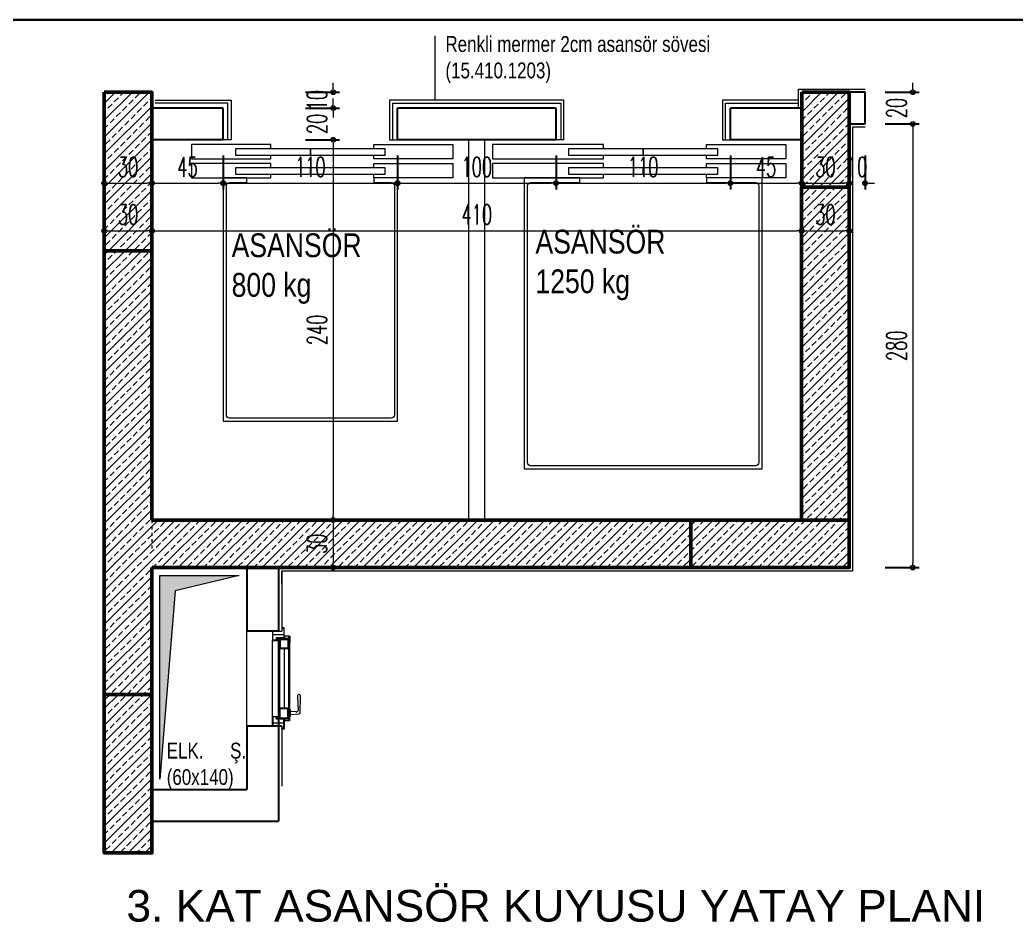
# Model space of a CAD drawing. Extents: x -398 to -185, y 174 to 233.
# Drawn here: x -261 to -229.58, y 204.45 to 232.91 of the extents above; entities that cross this region are included whole.
import ezdxf
from ezdxf.enums import TextEntityAlignment as Align

# ---------------------------------------------------------------- set-up
doc = ezdxf.new("R2010")
doc.units = 0
doc.header["$LTSCALE"] = 0.05
doc.linetypes.add('HIDDEN', pattern=[0.375, 0.25, -0.125])
doc.layers.get('0').update_dxf_attribs({"linetype": 'CONTINUOUS'})
doc.layers.get('DEFPOINTS').update_dxf_attribs({"linetype": 'CONTINUOUS'})
for name, color, linetype, lineweight in [('A-DIM IN HOR', 152, 'CONTINUOUS', 13), ('A-DIM IN VER', 192, 'CONTINUOUS', 13), ('A-ELEVATION-5', 27, 'CONTINUOUS', 5), ('A-HATCH', 11, 'CONTINUOUS', 15), ('A-PLASTER', 31, 'CONTINUOUS', 13), ('A-STAIR-HID', 8, 'CONTINUOUS', 5), ('ASANSOR', 8, 'CONTINUOUS', 13), ('Gorunus4', 244, 'CONTINUOUS', 15), ('Gorunus5', 8, 'CONTINUOUS', 9), ('K', 2, 'CONTINUOUS', 5), ('KAPI', 31, 'CONTINUOUS', 0), ('PROFıL', 124, 'CONTINUOUS', 18), ('S-CONCRETE', 6, 'CONTINUOUS', 50), ('Yazı-2', 51, 'CONTINUOUS', 15), ('ısı yalıtımı', 142, 'BATTING', 0)]:
    doc.layers.add(name, color=color, linetype=linetype, lineweight=lineweight)
for name, color, linetype in [('DUVAR', 7, 'CONTINUOUS'), ('LINYE', 7, 'CONTINUOUS'), ('TARAMA', 3, 'CONTINUOUS'), ('Y', 2, 'CONTINUOUS')]:
    doc.layers.add(name, color=color, linetype=linetype)
doc.styles.add('A', font='cleroy.shx', dxfattribs={"width": 0.8, "height": 5})
doc.styles.add('HELV', font='arial.ttf', dxfattribs={"width": 0.7})
doc.styles.add('poz', font='cleroy.shx', dxfattribs={"width": 0.8, "height": 10})
doc.styles.add('S', font='romans.shx', dxfattribs={"width": 0.6, "height": 12.5})
doc.linetypes.add('BATTING', pattern='A,0.00254,-2.54,[134,ltypeshp.shx,S=2.54,R=0,X=-2.54,Y=0],-5.08,[134,ltypeshp.shx,S=2.54,R=180,X=2.54,Y=0],-2.54', length=10.16254)
doc.dimstyles.new('1-50', dxfattribs={"dimtxt": 12.5, "dimasz": 3, "dimexe": 4, "dimexo": 15, "dimgap": 4, "dimtad": 1, "dimdec": 1, "dimdsep": 46, "dimtxsty": 'S', "dimblk": 'ORIGIN2', "dimcen": -25, "dimdle": 1.25, "dimclrd": 256, "dimclre": 256, "dimclrt": 2, "dimadec": 0, "dimazin": 0, "dimtfac": 2.5, "dimtdec": 1, "dimtix": 1, "dimtofl": 0, "dimtmove": 2, "dimatfit": 3, "dimldrblk": 'ORIGIN2', "dimfxl": 17.5, "dimfxlon": 1, "dimtolj": 1, "dimlwd": -1, "dimarcsym": 0})
pattern_1 = [(45, (-256941.434, -105783.099), (-5.30330086, 5.30330086), []), (45, (-256936.1306, -105783.099), (-5.30330086, 5.30330086), [3.75, -1.875])]

# ---------------------------------------------------------------- blocks, each defined once
blk = doc.blocks.new('A$C020962BA')
at = {"layer": 'A-ELEVATION-5'}
for p, q in [((54, 3.32), (6, 3.32)), ((41.26, -12.3), (50.12, -12.77)), ((51.11, -11.65), (50.76, -8)), ((52.76, -8), (52.34, -13.18)), ((51.43, -14.07), (41.26, -14.3))]:
    blk.add_line(p, q, dxfattribs=at)
blk.add_lwpolyline([(53.56, -8), (49.96, -8, -0.414214), (49.76, -7.8), (49.76, -7.4), (53.76, -7.4), (53.76, -7.8, -0.414214)], format="xyb", close=True, dxfattribs=at)
at = {"layer": 'A-ELEVATION-5', "extrusion": (0, 0, -1)}
for centre, major_axis, start_param, end_param in [((41.16, -13.3), (-0.71, -0.71), -0.876058, 2.446854), ((50.12, -11.77), (-0.707, -0.707), 3.802636, 5.497787), ((51.34, -13.08), (-0.707, -0.707), 4.026659, 5.407127)]:
    blk.add_ellipse(centre, major_axis=major_axis, ratio=1, start_param=start_param, end_param=end_param, dxfattribs=at)
at = {"layer": 'A-PLASTER'}
for p, q in [((0, 0), (0, -2.5)), ((60, 0), (60, -2.5)), ((60, 0), (60, -2.5))]:
    blk.add_line(p, q, dxfattribs=at)
at = {"layer": 'K'}
for p, q in [((4.5, -0.32), (4.86, -0.41)), ((4.8, -1), (55.2, -1)), ((4.86, -0.41), (5.22, -0.32)), ((5.22, -0.32), (5.22, -0.22)), ((5.3, -1.5), (10.8, -1.5)), ((5.3, -1.5), (5.3, -6.3)), ((10.8, -6.3), (10.8, -1.5)), ((11.3, -6.8), (11.3, -1)), ((48.7, -6.8), (48.7, -1)), ((54.7, -1.5), (49.2, -1.5)), ((49.2, -6.3), (49.2, -1.5)), ((54.7, -1.5), (54.7, -6.3)), ((54.78, -0.32), (54.78, -0.22)), ((55.14, -0.41), (54.78, -0.32)), ((55.5, -0.32), (55.14, -0.41)), ((3.3, -6.8), (55.2, -6.8)), ((5.3, -6.3), (10.8, -6.3)), ((54.7, -6.3), (49.2, -6.3))]:
    blk.add_line(p, q, dxfattribs=at)
for points in [[(4.6, 0.48), (4.6, 0.08, 0.414214), (4.8, -0.12), (4.84, -0.12, 0.371247), (5.04, 0.05), (5.1, 0.45, 0.458526), (4.9, 0.68), (4.8, 0.68, 0.414214)], [(55.4, 0.48), (55.4, 0.08, -0.414214), (55.2, -0.12), (55.16, -0.12, -0.371247), (54.96, 0.05), (54.9, 0.45, -0.458526), (55.1, 0.68), (55.2, 0.68, -0.414214)]]:
    blk.add_lwpolyline(points, format="xyb", close=True, dxfattribs=at)
at = {"layer": 'KAPI'}
for points in [[(53.08, -7.4), (4.94, -7.4), (3.3, -7.4), (3.3, -4.3), (4.8, -4.3), (4.8, -0.4), (53.08, -0.4)], [(6.92, -7.4), (55.06, -7.4), (56.7, -7.4), (56.7, -4.3), (55.2, -4.3), (55.2, -0.4), (6.92, -0.4)]]:
    blk.add_lwpolyline(points, dxfattribs=at)
at = {"layer": 'PROFıL'}
for points in [[(5.8, -0.22), (5.22, -0.22, -0.458526), (5.12, -0.11), (5.23, 0.66, 0.458526), (5.13, 0.78), (4.6, 0.78, 0.414214), (4.5, 0.68), (4.5, -3.7, -0.414214), (4.2, -4), (-1.7, -4, -0.414214), (-2, -3.7), (-2, -2.8, -0.414214), (-1.7, -2.5), (-1, -2.5), (-1, -2.7), (-1.7, -2.7, 0.414214), (-1.8, -2.8), (-1.8, -3.7, 0.414214), (-1.7, -3.8), (4.2, -3.8, 0.414214), (4.3, -3.7), (4.3, 0.68, -0.414214), (4.6, 0.98), (5.13, 0.98, -0.458526), (5.43, 0.63), (5.33, -0.02), (5.8, -0.02), (5.8, 3.12), (0.2, 3.12), (0.2, 2.07), (0, 2.07), (0, 3.32), (6, 3.32), (6, -0.02, -0.414214)], [(54.2, -0.22), (54.78, -0.22, 0.458526), (54.88, -0.11), (54.77, 0.66, -0.458526), (54.87, 0.78), (55.4, 0.78, -0.414214), (55.5, 0.68), (55.5, -3.7, 0.414214), (55.8, -4), (61.7, -4, 0.414214), (62, -3.7), (62, -2.8, 0.414214), (61.7, -2.5), (61, -2.5), (61, -2.7), (61.7, -2.7, -0.414214), (61.8, -2.8), (61.8, -3.7, -0.414214), (61.7, -3.8), (55.8, -3.8, -0.414214), (55.7, -3.7), (55.7, 0.68, 0.414214), (55.4, 0.98), (54.87, 0.98, 0.458526), (54.57, 0.63), (54.67, -0.02), (54.2, -0.02), (54.2, 3.12), (59.8, 3.12), (59.8, 2.07), (60, 2.07), (60, 3.32), (54, 3.32), (54, -0.02, 0.414214)]]:
    blk.add_lwpolyline(points, format="xyb", close=True, dxfattribs=at)
at = {"layer": 'TARAMA'}
for p, q in [((4.8, -1), (4.8, -6.8)), ((55.2, -1), (55.2, -6.8)), ((3.3, -7.4), (7.3, -7.4)), ((56.7, -7.4), (52.7, -7.4))]:
    blk.add_line(p, q, dxfattribs=at)
at = {"layer": 'ısı yalıtımı', "linetype": 'BATTING', "ltscale": 0.3}
for p, q in [((2.11, 3.12), (2.11, -3.8)), ((57.89, 3.12), (57.89, -3.8))]:
    blk.add_line(p, q, dxfattribs=at)
blk.add_lwpolyline([(11.3, -3.9), (48.7, -3.9)], dxfattribs=at)
blk = doc.blocks.new('_Origin2')
blk.add_line((-0.5, 0), (-1, 0))
for radius in [0.5, 0.25]:
    blk.add_circle((0, 0), radius)
blk = doc.blocks.new('*D22')
at = {"layer": 'A-DIM IN VER', "transparency": 16777216}
for p, q in [((675.26, 303), (675.26, 306)), ((675.26, 277), (675.26, 274))]:
    blk.add_line(p, q, dxfattribs=at)
at = {"layer": 'A-DIM IN VER', "lineweight": -2, "transparency": 16777216}
for p, q in [((657.76, 300), (679.26, 300)), ((657.76, 280), (679.26, 280))]:
    blk.add_line(p, q, dxfattribs=at)
at = {"layer": 'DEFPOINTS', "color": 0, "transparency": 16777216}
for p in [(635.16, 300), (635.16, 280), (675.26, 280)]:
    blk.add_point(p, dxfattribs=at)
at = {"layer": 'A-DIM IN VER', "transparency": 16777216, "xscale": 3, "yscale": 3, "zscale": 3}
for p, rotation in [((675.26, 300), 270), ((675.26, 280), 90)]:
    blk.add_blockref('_Origin2', p, dxfattribs=dict(at, rotation=rotation))
at = {"layer": 'A-DIM IN VER', "color": 2, "ltscale": 0.5, "transparency": 16777216, "insert": (665.01, 290), "char_height": 12.5, "attachment_point": 5, "rotation": 90, "style": 'S'}
blk.add_mtext('\\A1;20', dxfattribs=at)
blk = doc.blocks.new('*D21')
at = {"layer": 'A-DIM IN VER', "lineweight": -2, "transparency": 16777216}
for p, q in [((657.76, 280), (679.26, 280)), ((657.76, 0), (679.26, 0))]:
    blk.add_line(p, q, dxfattribs=at)
at = {"layer": 'A-DIM IN VER', "transparency": 16777216}
blk.add_line((675.26, 277), (675.26, 3), dxfattribs=at)
at = {"layer": 'DEFPOINTS', "color": 0, "transparency": 16777216}
for p in [(635.16, 280), (635.15, 0), (675.26, 0)]:
    blk.add_point(p, dxfattribs=at)
at = {"layer": 'A-DIM IN VER', "transparency": 16777216, "xscale": 3, "yscale": 3, "zscale": 3}
for p, rotation in [((675.26, 280), 90), ((675.26, 0), 270)]:
    blk.add_blockref('_Origin2', p, dxfattribs=dict(at, rotation=rotation))
at = {"layer": 'A-DIM IN VER', "color": 2, "ltscale": 0.5, "transparency": 16777216, "insert": (665.01, 140), "char_height": 12.5, "attachment_point": 5, "rotation": 90, "style": 'S'}
blk.add_mtext('\\A1;280', dxfattribs=at)
blk = doc.blocks.new('*D25')
at = {"layer": 'A-DIM IN VER', "lineweight": -2, "transparency": 16777216}
for p, q in [((292.09, 30), (313.59, 30)), ((292.09, 0), (313.59, 0))]:
    blk.add_line(p, q, dxfattribs=at)
at = {"layer": 'A-DIM IN VER', "transparency": 16777216}
blk.add_line((309.59, 27), (309.59, 3), dxfattribs=at)
at = {"layer": 'DEFPOINTS', "color": 0, "transparency": 16777216}
for p in [(227.24, 30), (227.24, 0), (309.59, 0)]:
    blk.add_point(p, dxfattribs=at)
at = {"layer": 'A-DIM IN VER', "transparency": 16777216, "xscale": 3, "yscale": 3, "zscale": 3}
for p, rotation in [((309.59, 30), 90), ((309.59, 0), 270)]:
    blk.add_blockref('_Origin2', p, dxfattribs=dict(at, rotation=rotation))
at = {"layer": 'A-DIM IN VER', "color": 2, "ltscale": 0.5, "transparency": 16777216, "insert": (299.34, 15), "char_height": 12.5, "attachment_point": 5, "rotation": 90, "style": 'S'}
blk.add_mtext('\\A1;30', dxfattribs=at)
blk = doc.blocks.new('*D23')
at = {"layer": 'A-DIM IN VER', "lineweight": -2, "transparency": 16777216}
for p, q in [((292.09, 270), (313.59, 270)), ((292.09, 30), (313.59, 30))]:
    blk.add_line(p, q, dxfattribs=at)
at = {"layer": 'A-DIM IN VER', "transparency": 16777216}
blk.add_line((309.59, 267), (309.59, 33), dxfattribs=at)
at = {"layer": 'DEFPOINTS', "color": 0, "transparency": 16777216}
for p in [(227.24, 270), (227.24, 30), (309.59, 30)]:
    blk.add_point(p, dxfattribs=at)
at = {"layer": 'A-DIM IN VER', "transparency": 16777216, "xscale": 3, "yscale": 3, "zscale": 3}
for p, rotation in [((309.59, 270), 90), ((309.59, 30), 270)]:
    blk.add_blockref('_Origin2', p, dxfattribs=dict(at, rotation=rotation))
at = {"layer": 'A-DIM IN VER', "color": 2, "ltscale": 0.5, "transparency": 16777216, "insert": (299.34, 150), "char_height": 12.5, "attachment_point": 5, "rotation": 90, "style": 'S'}
blk.add_mtext('\\A1;240', dxfattribs=at)
blk = doc.blocks.new('*D24')
at = {"layer": 'A-DIM IN VER', "transparency": 16777216}
for p, q in [((309.59, 293), (309.59, 296)), ((309.59, 267), (309.59, 264))]:
    blk.add_line(p, q, dxfattribs=at)
at = {"layer": 'A-DIM IN VER', "lineweight": -2, "transparency": 16777216}
for p, q in [((292.09, 290), (313.59, 290)), ((292.09, 270), (313.59, 270))]:
    blk.add_line(p, q, dxfattribs=at)
at = {"layer": 'DEFPOINTS', "color": 0, "transparency": 16777216}
for p in [(227.24, 290), (227.24, 270), (309.59, 270)]:
    blk.add_point(p, dxfattribs=at)
at = {"layer": 'A-DIM IN VER', "transparency": 16777216, "xscale": 3, "yscale": 3, "zscale": 3}
for p, rotation in [((309.59, 290), 270), ((309.59, 270), 90)]:
    blk.add_blockref('_Origin2', p, dxfattribs=dict(at, rotation=rotation))
at = {"layer": 'A-DIM IN VER', "color": 2, "ltscale": 0.5, "transparency": 16777216, "insert": (299.34, 280), "char_height": 12.5, "attachment_point": 5, "rotation": 90, "style": 'S'}
blk.add_mtext('\\A1;20', dxfattribs=at)
blk = doc.blocks.new('*D26')
at = {"layer": 'A-DIM IN VER', "transparency": 16777216}
for p, q in [((309.59, 303), (309.59, 306)), ((309.59, 287), (309.59, 284))]:
    blk.add_line(p, q, dxfattribs=at)
at = {"layer": 'A-DIM IN VER', "lineweight": -2, "transparency": 16777216}
for p, q in [((292.09, 300), (313.59, 300)), ((292.09, 290), (313.59, 290))]:
    blk.add_line(p, q, dxfattribs=at)
at = {"layer": 'DEFPOINTS', "color": 0, "transparency": 16777216}
for p in [(227.24, 300), (227.24, 290), (309.59, 290)]:
    blk.add_point(p, dxfattribs=at)
at = {"layer": 'A-DIM IN VER', "transparency": 16777216, "xscale": 3, "yscale": 3, "zscale": 3}
for p, rotation in [((309.59, 300), 270), ((309.59, 290), 90)]:
    blk.add_blockref('_Origin2', p, dxfattribs=dict(at, rotation=rotation))
at = {"layer": 'A-DIM IN VER', "color": 2, "ltscale": 0.5, "transparency": 16777216, "insert": (299.34, 295), "char_height": 12.5, "attachment_point": 5, "rotation": 90, "style": 'S'}
blk.add_mtext('\\A1;10', dxfattribs=at)
blk = doc.blocks.new('*D27')
at = {"layer": 'A-DIM IN HOR', "lineweight": -2, "transparency": 16777216}
for p, q in [((165.16, 225), (165.16, 208.6)), ((195.16, 225), (195.16, 208.6))]:
    blk.add_line(p, q, dxfattribs=at)
at = {"layer": 'A-DIM IN HOR', "transparency": 16777216}
blk.add_line((168.16, 212.6), (192.16, 212.6), dxfattribs=at)
at = {"layer": 'DEFPOINTS', "color": 0, "transparency": 16777216}
for p in [(165.16, 240), (195.16, 240), (195.16, 212.6)]:
    blk.add_point(p, dxfattribs=at)
at = {"layer": 'A-DIM IN HOR', "transparency": 16777216, "xscale": 3, "yscale": 3, "zscale": 3, "rotation": 180}
blk.add_blockref('_Origin2', (165.16, 212.6), dxfattribs=at)
at = {"layer": 'A-DIM IN HOR', "transparency": 16777216, "xscale": 3, "yscale": 3, "zscale": 3}
blk.add_blockref('_Origin2', (195.16, 212.6), dxfattribs=at)
at = {"layer": 'A-DIM IN HOR', "color": 2, "ltscale": 0.5, "transparency": 16777216, "insert": (180.16, 222.85), "char_height": 12.5, "attachment_point": 5, "style": 'S'}
blk.add_mtext('\\A1;30', dxfattribs=at)
blk = doc.blocks.new('*D28')
at = {"layer": 'A-DIM IN HOR', "lineweight": -2, "transparency": 16777216}
for p, q in [((605.16, 230.1), (605.16, 208.6)), ((635.16, 230.1), (635.16, 208.6))]:
    blk.add_line(p, q, dxfattribs=at)
at = {"layer": 'A-DIM IN HOR', "transparency": 16777216}
blk.add_line((608.16, 212.6), (632.16, 212.6), dxfattribs=at)
at = {"layer": 'DEFPOINTS', "color": 0, "transparency": 16777216}
for p in [(605.16, 270), (635.16, 270), (635.16, 212.6)]:
    blk.add_point(p, dxfattribs=at)
at = {"layer": 'A-DIM IN HOR', "transparency": 16777216, "xscale": 3, "yscale": 3, "zscale": 3, "rotation": 180}
blk.add_blockref('_Origin2', (605.16, 212.6), dxfattribs=at)
at = {"layer": 'A-DIM IN HOR', "transparency": 16777216, "xscale": 3, "yscale": 3, "zscale": 3}
blk.add_blockref('_Origin2', (635.16, 212.6), dxfattribs=at)
at = {"layer": 'A-DIM IN HOR', "color": 2, "ltscale": 0.5, "transparency": 16777216, "insert": (620.16, 222.85), "char_height": 12.5, "attachment_point": 5, "style": 'S'}
blk.add_mtext('\\A1;30', dxfattribs=at)
blk = doc.blocks.new('*D34')
at = {"layer": 'A-DIM IN HOR', "lineweight": -2, "transparency": 16777216}
for p, q in [((195.16, 230.1), (195.16, 208.6)), ((605.16, 230.1), (605.16, 208.6))]:
    blk.add_line(p, q, dxfattribs=at)
at = {"layer": 'A-DIM IN HOR', "transparency": 16777216}
blk.add_line((198.16, 212.6), (602.16, 212.6), dxfattribs=at)
at = {"layer": 'DEFPOINTS', "color": 0, "transparency": 16777216}
for p in [(195.16, 270), (605.16, 270), (605.16, 212.6)]:
    blk.add_point(p, dxfattribs=at)
at = {"layer": 'A-DIM IN HOR', "transparency": 16777216, "xscale": 3, "yscale": 3, "zscale": 3, "rotation": 180}
blk.add_blockref('_Origin2', (195.16, 212.6), dxfattribs=at)
at = {"layer": 'A-DIM IN HOR', "transparency": 16777216, "xscale": 3, "yscale": 3, "zscale": 3}
blk.add_blockref('_Origin2', (605.16, 212.6), dxfattribs=at)
at = {"layer": 'A-DIM IN HOR', "color": 2, "ltscale": 0.5, "transparency": 16777216, "insert": (400.16, 222.85), "char_height": 12.5, "attachment_point": 5, "style": 'S'}
blk.add_mtext('\\A1;410', dxfattribs=at)
blk = doc.blocks.new('*D35')
at = {"layer": 'A-DIM IN HOR', "lineweight": -2, "transparency": 16777216}
for p, q in [((635.16, 260.1), (635.16, 238.6)), ((645.16, 260.1), (645.16, 238.6))]:
    blk.add_line(p, q, dxfattribs=at)
at = {"layer": 'A-DIM IN HOR', "transparency": 16777216}
for p, q in [((632.16, 242.6), (629.16, 242.6)), ((648.16, 242.6), (651.16, 242.6))]:
    blk.add_line(p, q, dxfattribs=at)
at = {"layer": 'DEFPOINTS', "color": 0, "transparency": 16777216}
for p in [(635.16, 300), (645.16, 290), (645.16, 242.6)]:
    blk.add_point(p, dxfattribs=at)
at = {"layer": 'A-DIM IN HOR', "transparency": 16777216, "xscale": 3, "yscale": 3, "zscale": 3}
blk.add_blockref('_Origin2', (635.16, 242.6), dxfattribs=at)
at = {"layer": 'A-DIM IN HOR', "transparency": 16777216, "xscale": 3, "yscale": 3, "zscale": 3, "rotation": 180}
blk.add_blockref('_Origin2', (645.16, 242.6), dxfattribs=at)
at = {"layer": 'A-DIM IN HOR', "color": 2, "ltscale": 0.5, "transparency": 16777216, "insert": (640.16, 252.85), "char_height": 12.5, "attachment_point": 5, "style": 'S'}
blk.add_mtext('\\A1;10', dxfattribs=at)
blk = doc.blocks.new('*D36')
at = {"layer": 'A-DIM IN HOR', "lineweight": -2, "transparency": 16777216}
for p, q in [((605.16, 260.1), (605.16, 238.6)), ((635.16, 260.1), (635.16, 238.6))]:
    blk.add_line(p, q, dxfattribs=at)
at = {"layer": 'A-DIM IN HOR', "transparency": 16777216}
blk.add_line((608.16, 242.6), (632.16, 242.6), dxfattribs=at)
at = {"layer": 'DEFPOINTS', "color": 0, "transparency": 16777216}
for p in [(605.16, 300), (635.16, 300), (635.16, 242.6)]:
    blk.add_point(p, dxfattribs=at)
at = {"layer": 'A-DIM IN HOR', "transparency": 16777216, "xscale": 3, "yscale": 3, "zscale": 3, "rotation": 180}
blk.add_blockref('_Origin2', (605.16, 242.6), dxfattribs=at)
at = {"layer": 'A-DIM IN HOR', "transparency": 16777216, "xscale": 3, "yscale": 3, "zscale": 3}
blk.add_blockref('_Origin2', (635.16, 242.6), dxfattribs=at)
at = {"layer": 'A-DIM IN HOR', "color": 2, "ltscale": 0.5, "transparency": 16777216, "insert": (620.16, 252.85), "char_height": 12.5, "attachment_point": 5, "style": 'S'}
blk.add_mtext('\\A1;30', dxfattribs=at)
blk = doc.blocks.new('*D32')
at = {"layer": 'A-DIM IN HOR', "lineweight": -2, "transparency": 16777216}
for p, q in [((560.16, 260.1), (560.16, 238.6)), ((605.16, 260.1), (605.16, 238.6))]:
    blk.add_line(p, q, dxfattribs=at)
at = {"layer": 'A-DIM IN HOR', "transparency": 16777216}
blk.add_line((563.16, 242.6), (602.16, 242.6), dxfattribs=at)
at = {"layer": 'DEFPOINTS', "color": 0, "transparency": 16777216}
for p in [(605.16, 300), (560.16, 280), (605.16, 242.6)]:
    blk.add_point(p, dxfattribs=at)
at = {"layer": 'A-DIM IN HOR', "transparency": 16777216, "xscale": 3, "yscale": 3, "zscale": 3, "rotation": 180}
blk.add_blockref('_Origin2', (560.16, 242.6), dxfattribs=at)
at = {"layer": 'A-DIM IN HOR', "transparency": 16777216, "xscale": 3, "yscale": 3, "zscale": 3}
blk.add_blockref('_Origin2', (605.16, 242.6), dxfattribs=at)
at = {"layer": 'A-DIM IN HOR', "color": 2, "ltscale": 0.5, "transparency": 16777216, "insert": (582.66, 252.85), "char_height": 12.5, "attachment_point": 5, "style": 'S'}
blk.add_mtext('\\A1;45', dxfattribs=at)
blk = doc.blocks.new('*D29')
at = {"layer": 'A-DIM IN HOR', "lineweight": -2, "transparency": 16777216}
for p, q in [((450.16, 260.1), (450.16, 238.6)), ((560.16, 260.1), (560.16, 238.6))]:
    blk.add_line(p, q, dxfattribs=at)
at = {"layer": 'A-DIM IN HOR', "transparency": 16777216}
blk.add_line((453.16, 242.6), (557.16, 242.6), dxfattribs=at)
at = {"layer": 'DEFPOINTS', "color": 0, "transparency": 16777216}
for p in [(450.16, 280), (560.16, 280), (560.16, 242.6)]:
    blk.add_point(p, dxfattribs=at)
at = {"layer": 'A-DIM IN HOR', "transparency": 16777216, "xscale": 3, "yscale": 3, "zscale": 3, "rotation": 180}
blk.add_blockref('_Origin2', (450.16, 242.6), dxfattribs=at)
at = {"layer": 'A-DIM IN HOR', "transparency": 16777216, "xscale": 3, "yscale": 3, "zscale": 3}
blk.add_blockref('_Origin2', (560.16, 242.6), dxfattribs=at)
at = {"layer": 'A-DIM IN HOR', "color": 2, "ltscale": 0.5, "transparency": 16777216, "insert": (505.16, 252.85), "char_height": 12.5, "attachment_point": 5, "style": 'S'}
blk.add_mtext('\\A1;110', dxfattribs=at)
blk = doc.blocks.new('*D33')
at = {"layer": 'A-DIM IN HOR', "lineweight": -2, "transparency": 16777216}
for p, q in [((350.16, 260.1), (350.16, 238.6)), ((450.16, 260.1), (450.16, 238.6))]:
    blk.add_line(p, q, dxfattribs=at)
at = {"layer": 'A-DIM IN HOR', "transparency": 16777216}
blk.add_line((353.16, 242.6), (447.16, 242.6), dxfattribs=at)
at = {"layer": 'DEFPOINTS', "color": 0, "transparency": 16777216}
for p in [(350.16, 280), (450.16, 280), (450.16, 242.6)]:
    blk.add_point(p, dxfattribs=at)
at = {"layer": 'A-DIM IN HOR', "transparency": 16777216, "xscale": 3, "yscale": 3, "zscale": 3, "rotation": 180}
blk.add_blockref('_Origin2', (350.16, 242.6), dxfattribs=at)
at = {"layer": 'A-DIM IN HOR', "transparency": 16777216, "xscale": 3, "yscale": 3, "zscale": 3}
blk.add_blockref('_Origin2', (450.16, 242.6), dxfattribs=at)
at = {"layer": 'A-DIM IN HOR', "color": 2, "ltscale": 0.5, "transparency": 16777216, "insert": (400.16, 252.85), "char_height": 12.5, "attachment_point": 5, "style": 'S'}
blk.add_mtext('\\A1;100', dxfattribs=at)
blk = doc.blocks.new('*D31')
at = {"layer": 'A-DIM IN HOR', "lineweight": -2, "transparency": 16777216}
for p, q in [((240.16, 260.1), (240.16, 238.6)), ((350.16, 260.1), (350.16, 238.6))]:
    blk.add_line(p, q, dxfattribs=at)
at = {"layer": 'A-DIM IN HOR', "transparency": 16777216}
blk.add_line((243.16, 242.6), (347.16, 242.6), dxfattribs=at)
at = {"layer": 'DEFPOINTS', "color": 0, "transparency": 16777216}
for p in [(240.16, 280), (350.16, 280), (350.16, 242.6)]:
    blk.add_point(p, dxfattribs=at)
at = {"layer": 'A-DIM IN HOR', "transparency": 16777216, "xscale": 3, "yscale": 3, "zscale": 3, "rotation": 180}
blk.add_blockref('_Origin2', (240.16, 242.6), dxfattribs=at)
at = {"layer": 'A-DIM IN HOR', "transparency": 16777216, "xscale": 3, "yscale": 3, "zscale": 3}
blk.add_blockref('_Origin2', (350.16, 242.6), dxfattribs=at)
at = {"layer": 'A-DIM IN HOR', "color": 2, "ltscale": 0.5, "transparency": 16777216, "insert": (295.16, 252.85), "char_height": 12.5, "attachment_point": 5, "style": 'S'}
blk.add_mtext('\\A1;110', dxfattribs=at)
blk = doc.blocks.new('*D30')
at = {"layer": 'A-DIM IN HOR', "lineweight": -2, "transparency": 16777216}
for p, q in [((240.16, 260.1), (240.16, 238.6)), ((195.16, 255), (195.16, 238.6))]:
    blk.add_line(p, q, dxfattribs=at)
at = {"layer": 'A-DIM IN HOR', "transparency": 16777216}
blk.add_line((198.16, 242.6), (237.16, 242.6), dxfattribs=at)
at = {"layer": 'DEFPOINTS', "color": 0, "transparency": 16777216}
for p in [(240.16, 280), (195.16, 270), (240.16, 242.6)]:
    blk.add_point(p, dxfattribs=at)
at = {"layer": 'A-DIM IN HOR', "transparency": 16777216, "xscale": 3, "yscale": 3, "zscale": 3, "rotation": 180}
blk.add_blockref('_Origin2', (195.16, 242.6), dxfattribs=at)
at = {"layer": 'A-DIM IN HOR', "transparency": 16777216, "xscale": 3, "yscale": 3, "zscale": 3}
blk.add_blockref('_Origin2', (240.16, 242.6), dxfattribs=at)
at = {"layer": 'A-DIM IN HOR', "color": 2, "ltscale": 0.5, "transparency": 16777216, "insert": (217.66, 252.85), "char_height": 12.5, "attachment_point": 5, "style": 'S'}
blk.add_mtext('\\A1;45', dxfattribs=at)
blk = doc.blocks.new('*D37')
at = {"layer": 'A-DIM IN HOR', "lineweight": -2, "transparency": 16777216}
for p, q in [((165.16, 255), (165.16, 238.6)), ((195.16, 255), (195.16, 238.6))]:
    blk.add_line(p, q, dxfattribs=at)
at = {"layer": 'A-DIM IN HOR', "transparency": 16777216}
blk.add_line((168.16, 242.6), (192.16, 242.6), dxfattribs=at)
at = {"layer": 'DEFPOINTS', "color": 0, "transparency": 16777216}
for p in [(165.16, 270), (195.16, 270), (195.16, 242.6)]:
    blk.add_point(p, dxfattribs=at)
at = {"layer": 'A-DIM IN HOR', "transparency": 16777216, "xscale": 3, "yscale": 3, "zscale": 3, "rotation": 180}
blk.add_blockref('_Origin2', (165.16, 242.6), dxfattribs=at)
at = {"layer": 'A-DIM IN HOR', "transparency": 16777216, "xscale": 3, "yscale": 3, "zscale": 3}
blk.add_blockref('_Origin2', (195.16, 242.6), dxfattribs=at)
at = {"layer": 'A-DIM IN HOR', "color": 2, "ltscale": 0.5, "transparency": 16777216, "insert": (180.16, 252.85), "char_height": 12.5, "attachment_point": 5, "style": 'S'}
blk.add_mtext('\\A1;30', dxfattribs=at)
blk = doc.blocks.new('WDFSADFASDFASDF')
at = {"layer": 'A-HATCH'}
h = blk.add_hatch(dxfattribs=at)
h.set_pattern_fill('ANSI33', color=256, scale=30, style=0)
h.set_pattern_definition(pattern_1)
h.paths.add_polyline_path([(165.16, 300), (195.15, 300), (195.15, 200), (165.16, 200)], flags=0)
h = blk.add_hatch(dxfattribs=at)
h.set_pattern_fill('ANSI33', color=256, scale=30, style=0)
h.set_pattern_definition(pattern_1)
h.paths.add_polyline_path([(605.16, 300), (635.15, 300), (635.15, 240), (605.16, 240)], flags=0)
h = blk.add_hatch(dxfattribs=at)
h.set_pattern_fill('ANSI33', color=256, scale=30, style=0)
h.set_pattern_definition(pattern_1)
h.paths.add_polyline_path([(635.15, 240), (605.16, 240), (605.15, 240), (605.15, 30), (635.15, 30)])
h = blk.add_hatch(dxfattribs=at)
h.set_pattern_fill('ANSI33', color=256, scale=30, style=0)
h.set_pattern_definition(pattern_1)
h.paths.add_polyline_path([(535.16, 0), (535.16, 30), (195.15, 30), (195.15, 200), (165.16, 200), (165.16, -80), (195.15, -80), (195.15, 0)])
h = blk.add_hatch(dxfattribs=at)
h.set_pattern_fill('ANSI33', color=256, scale=30, style=0)
h.set_pattern_definition(pattern_1)
h.paths.add_polyline_path([(535.16, 30), (635.15, 30), (635.15, 0), (535.16, 0)], flags=0)
h = blk.add_hatch(dxfattribs=at)
h.set_pattern_fill('ANSI33', color=256, scale=30, style=0)
h.set_pattern_definition(pattern_1)
h.paths.add_polyline_path([(165.16, -80), (195.15, -80), (195.15, -180), (165.16, -180)], flags=0)
at = {"layer": 'Gorunus5'}
h = blk.add_hatch(color=256, dxfattribs=at)
h.dxf.hatch_style = 1
h.paths.add_polyline_path([(250.16, -5), (200.15, -5), (200.15, -133.49), (209.92, -14.66)])
at = {"layer": 'A-PLASTER'}
for p, q in [((635.16, 278), (635.16, 278)), ((637.16, 278), (637.16, -2)), ((645.16, 278), (637.16, 278)), ((277.15, -2), (277.15, -40)), ((277.15, -100), (277.15, -138))]:
    blk.add_line(p, q, dxfattribs=at)
at = {"layer": 'A-PLASTER', "ltscale": 1.5}
for p, q in [((245.16, 270), (240.16, 270)), ((345.16, 270), (350.16, 270)), ((455.16, 270), (450.16, 270)), ((555.16, 270), (560.16, 270))]:
    blk.add_line(p, q, dxfattribs=at)
at = {"layer": 'A-PLASTER'}
for points in [[(603.16, 290), (603.16, 302), (635.16, 302), (635.16, 302), (645.16, 302)], [(277.16, -10), (277.16, -2), (637.16, -2)]]:
    blk.add_lwpolyline(points, dxfattribs=at)
at = {"layer": 'A-PLASTER', "ltscale": 1.5}
for points in [[(197.16, 295), (245.16, 295), (245.16, 270)], [(243.16, 270), (243.16, 293), (197.16, 293)], [(455.16, 270), (455.16, 295), (345.16, 295), (345.16, 270)], [(347.16, 270), (347.16, 293), (453.16, 293), (453.16, 270)], [(602.66, 295), (555.16, 295), (555.16, 270)], [(557.16, 270), (557.16, 293), (602.66, 293)]]:
    blk.add_lwpolyline(points, dxfattribs=at)
at = {"layer": 'A-STAIR-HID', "linetype": 'HIDDEN', "ltscale": 30}
for p, q in [((195.16, 130), (195.16, 10)), ((195.16, -60), (195.16, -180))]:
    blk.add_line(p, q, dxfattribs=at)
at = {"layer": 'ASANSOR'}
for p, q in [((395.16, 30), (395.16, 270)), ((405.16, 30), (405.16, 270))]:
    blk.add_line(p, q, dxfattribs=at)
for points in [[(270.16, 264.33), (270.16, 267), (220.16, 267), (220.16, 258), (270.16, 258), (270.16, 260.33)], [(335.16, 264.33), (335.16, 267), (385.16, 267), (385.16, 258), (335.16, 258), (335.16, 260.33)], [(480.16, 264.33), (480.16, 267), (410.16, 267), (410.16, 258), (480.16, 258), (480.16, 260.33)], [(545.16, 264.33), (545.16, 267), (595.16, 267), (595.16, 258), (545.16, 258), (545.16, 260.33)], [(270.16, 252.33), (270.16, 255), (220.16, 255), (220.16, 246), (270.16, 246), (270.16, 248.33)], [(335.16, 252.33), (335.16, 255), (385.16, 255), (385.16, 246), (335.16, 246), (335.16, 248.33)], [(480.16, 252.33), (480.16, 255), (410.16, 255), (410.16, 246), (480.16, 246), (480.16, 248.33)], [(545.16, 252.33), (545.16, 255), (595.16, 255), (595.16, 246), (545.16, 246), (545.16, 248.33)]]:
    blk.add_lwpolyline(points, dxfattribs=at)
for points in [[(247.98, 260.33), (295.16, 260.33), (295.16, 264.33), (247.98, 264.33)], [(295.16, 260.33), (342.33, 260.33), (342.33, 264.33), (295.16, 264.33)], [(457.98, 260.33), (505.16, 260.33), (505.16, 264.33), (457.98, 264.33)], [(505.16, 260.33), (552.33, 260.33), (552.33, 264.33), (505.16, 264.33)], [(247.98, 248.33), (295.16, 248.33), (295.16, 252.33), (247.98, 252.33)], [(295.16, 248.33), (342.33, 248.33), (342.33, 252.33), (295.16, 252.33)], [(457.98, 248.33), (505.16, 248.33), (505.16, 252.33), (457.98, 252.33)], [(505.16, 248.33), (552.33, 248.33), (552.33, 252.33), (505.16, 252.33)]]:
    blk.add_lwpolyline(points, close=True, dxfattribs=at)
for points in [[(240.16, 92.33), (350.16, 92.33), (350.16, 246), (335.16, 246), (335.16, 243), (346.16, 243, -0.414214), (348.16, 241), (348.16, 96.33, -0.414214), (346.16, 94.33), (244.16, 94.33, -0.414214), (242.16, 96.33), (242.16, 241, -0.414214), (244.16, 243), (255.16, 243), (255.16, 246), (240.16, 246)], [(430.15, 62.33), (580.15, 62.33), (580.15, 246), (545.15, 246), (545.15, 243), (576.15, 243, -0.414214), (578.15, 241), (578.15, 66.33, -0.414214), (576.15, 64.33), (434.15, 64.33, -0.414214), (432.15, 66.33), (432.15, 241, -0.414214), (434.15, 243), (465.15, 243), (465.15, 246), (430.15, 246)]]:
    blk.add_lwpolyline(points, format="xyb", close=True, dxfattribs=at)
at = {"layer": 'DUVAR'}
for p, q in [((635.16, 300), (635.16, 300)), ((635.16, 280), (635.16, 300)), ((645.16, 300), (635.16, 300)), ((645.16, 280), (645.16, 300)), ((240.16, 290), (195.16, 290)), ((240.16, 270), (240.16, 290)), ((350.16, 270), (350.16, 290)), ((450.16, 290), (350.16, 290)), ((450.16, 270), (450.16, 290)), ((560.16, 270), (560.16, 290)), ((605.16, 290), (560.16, 290)), ((635.16, 280), (635.16, 280)), ((635.16, 280), (645.16, 280)), ((240.16, 270), (195.16, 270)), ((450.16, 270), (350.16, 270)), ((605.16, 270), (560.16, 270)), ((255.15, 0), (255.15, -40)), ((275.15, 0), (275.15, -40)), ((275.15, -40), (255.15, -40)), ((275.15, -60), (275.15, -160)), ((277.15, -100), (255.15, -100)), ((255.15, -100), (255.15, -140)), ((195.15, -140), (255.15, -140)), ((195.15, -160), (275.15, -160))]:
    blk.add_line(p, q, dxfattribs=at)
at = {"layer": 'Gorunus4'}
blk.add_line((255.15, -100), (255.15, -40), dxfattribs=at)
blk.add_lwpolyline([(200.15, -5), (250.16, -5), (209.92, -14.66), (200.15, -133.49)], close=True, dxfattribs=at)
at = {"layer": 'S-CONCRETE'}
for p, q in [((605.15, 240), (605.15, 30)), ((635.15, 240), (635.15, 30)), ((165.16, 200), (165.16, -80)), ((195.15, 200), (195.15, 30)), ((195.15, 30), (535.16, 30)), ((195.15, 0), (195.15, -80)), ((195.15, 0), (535.16, 0))]:
    blk.add_line(p, q, dxfattribs=at)
for points in [[(165.16, 300), (195.15, 300), (195.15, 200), (165.16, 200)], [(605.16, 300), (635.15, 300), (635.15, 240), (605.16, 240)], [(535.16, 30), (635.15, 30), (635.15, 0), (535.16, 0)], [(165.16, -80), (195.15, -80), (195.15, -180), (165.16, -180)]]:
    blk.add_lwpolyline(points, close=True, dxfattribs=at)
at = {"layer": 'Yazı-2'}
blk.add_line((373.69, 335.65), (373.69, 295), dxfattribs=at)
at = {"layer": 'S-CONCRETE', "xscale": -1, "rotation": 89.99999999999987}
blk.add_blockref('A$C020962BA', (274.65, -40), dxfattribs=at)
at = {"layer": 'Y', "char_height": 15, "width": 232.7094, "attachment_point": 1, "style": 'A'}
for s, insert in [('{\\fArial|b0|i0|c162|p34;ASANSÖR\\P800 kg}', (245.5, 210.92)), ('{\\fArial|b0|i0|c162|p34;ASANSÖR\\P1250 kg}', (437.19, 213.19))]:
    blk.add_mtext(s, dxfattribs=dict(at, insert=insert))
at = {"layer": 'Yazı-2', "char_height": 10, "attachment_point": 1, "style": 'poz'}
for s, insert, width in [('Renkli mermer 2cm asansör sövesi\\P(15.410.1203)', (380.4, 335.41), 294.6532), ('\\pi-40,l40,t40;ELK.^IŞ.\\P\\ptz;(60x140)', (204.54, -110.48), 51.9665)]:
    blk.add_mtext(s, dxfattribs=dict(at, insert=insert, width=width))
at = {"layer": 'A-DIM IN HOR'}
for base, p1, p2, picture, middle in [((605.16, 242.6), (560.16, 280), (605.16, 300), '*D32', (582.66, 252.85)), ((635.16, 242.6), (605.16, 300), (635.16, 300), '*D36', (620.16, 252.85)), ((645.16, 242.6), (635.16, 300), (645.16, 290), '*D35', (640.16, 252.85)), ((240.16, 242.6), (195.16, 270), (240.16, 280), '*D30', (217.66, 252.85)), ((350.16, 242.6), (240.16, 280), (350.16, 280), '*D31', (295.16, 252.85)), ((450.16, 242.6), (350.16, 280), (450.16, 280), '*D33', (400.16, 252.85)), ((560.16, 242.6), (450.16, 280), (560.16, 280), '*D29', (505.16, 252.85)), ((195.16, 242.6), (165.16, 270), (195.16, 270), '*D37', (180.16, 252.85)), ((605.16, 212.6), (195.16, 270), (605.16, 270), '*D34', (400.16, 222.85)), ((635.16, 212.6), (605.16, 270), (635.16, 270), '*D28', (620.16, 222.85)), ((195.16, 212.6), (165.16, 240), (195.16, 240), '*D27', (180.16, 222.85))]:
    dim = blk.add_linear_dim(base=base, p1=p1, p2=p2, dimstyle='1-50', dxfattribs=at)
    dim.commit()
    dim.dimension.update_dxf_attribs({"geometry": picture, "text_midpoint": middle})
at = {"layer": 'A-DIM IN VER'}
for base, p1, p2, picture, middle in [((309.59, 290), (227.24, 300), (227.24, 290), '*D26', (299.34, 295)), ((675.26, 280), (635.16, 300), (635.16, 280), '*D22', (665.01, 290)), ((309.59, 270), (227.24, 290), (227.24, 270), '*D24', (299.34, 280)), ((675.26, 0), (635.16, 280), (635.15, 0), '*D21', (665.01, 140)), ((309.59, 30), (227.24, 270), (227.24, 30), '*D23', (299.34, 150)), ((309.59, 0), (227.24, 30), (227.24, 0), '*D25', (299.34, 15))]:
    dim = blk.add_linear_dim(base=base, p1=p1, p2=p2, angle=90, dimstyle='1-50', dxfattribs=at)
    dim.commit()
    dim.dimension.update_dxf_attribs({"geometry": picture, "text_midpoint": middle})

msp = doc.modelspace()

# ---------------------------------------------------------------- linework, layer by layer
at = {"layer": 'DUVAR'}
msp.add_line((-384.567, 232.91), (-184.623, 232.91), dxfattribs=at)
at = {"layer": 'DUVAR', "color": 4, "ltscale": 0.5}
msp.add_lwpolyline([(-184.623, 232.91), (-384.567, 232.91)], dxfattribs=at)

# ---------------------------------------------------------------- block references
at = {"layer": 'DUVAR', "color": 4, "ltscale": 0.5, "xscale": 0.05, "yscale": 0.05, "zscale": 0.05}
msp.add_blockref('WDFSADFASDFASDF', (-266.6, 215.629), dxfattribs=at)

# ---------------------------------------------------------------- texts
at = {"layer": 'LINYE', "style": 'HELV'}
msp.add_text('3. KAT ASANSÖR KUYUSU YATAY PLANI', height=1, dxfattribs=at).set_placement((-244.098, 204.459), align=Align.CENTER)

doc.saveas('drawing.dxf')
